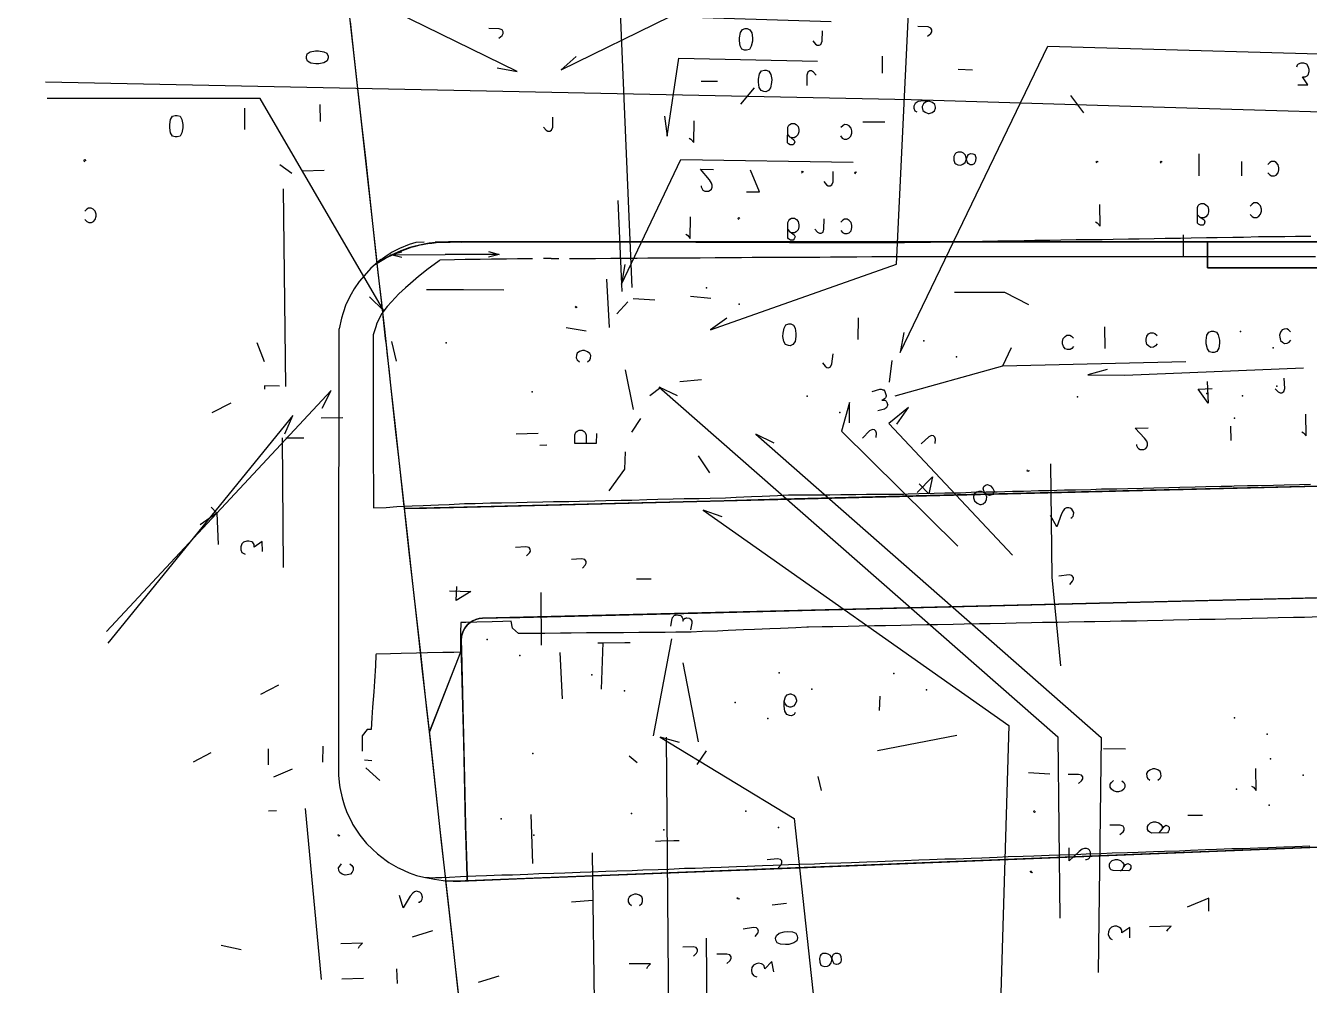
# Model space of a CAD drawing. Header units: metres. Extents: x 131 to 658, y 22 to 173.
# Drawn here: x 132.9 to 195.1, y 64.7 to 111.1 of the extents above; entities that cross this region are included whole.
import ezdxf

# ---------------------------------------------------------------- set-up
doc = ezdxf.new("R2010")
doc.units = ezdxf.units.M
for name, color, linetype in [('BOUNDARY', 7, 'Continuous'), ('CURB', 7, 'Continuous'), ('ELECTR_CABLE', 7, 'Continuous'), ('ELECTR_CABLE_COMM', 7, 'Continuous'), ('GAS', 7, 'Continuous'), ('GRASS', 7, 'Continuous'), ('OVERHEAD_POWER_LINE', 7, 'Continuous'), ('ROAD', 7, 'Continuous'), ('SEWER', 7, 'Continuous'), ('SIDEWALK_PATH', 7, 'Continuous'), ('TREE', 7, 'Continuous'), ('WATER_PIPELINE', 7, 'Continuous')]:
    doc.layers.add(name, color=color, linetype=linetype)

msp = doc.modelspace()

# ---------------------------------------------------------------- linework, layer by layer
at = {"layer": 'BOUNDARY'}
msp.add_lwpolyline([(154.178, 61.672), (153.812, 64.979), (153.624, 66.632), (153.257, 69.95), (153.069, 71.604), (152.703, 74.911), (152.525, 76.575), (152.148, 79.882), (151.97, 81.535), (151.604, 84.853), (151.415, 86.507), (151.049, 89.814), (150.86, 91.467), (150.494, 94.785), (150.317, 96.438), (149.939, 99.745), (149.762, 101.41), (149.396, 104.716), (149.207, 106.37), (148.841, 109.688), (148.652, 111.341)], dxfattribs=at)
at = {"layer": 'CURB'}
for points in [[(154.012, 100.655), (154.755, 100.666), (155.277, 100.666), (156.02, 100.666), (156.542, 100.677), (157.274, 100.677), (157.807, 100.677), (157.874, 100.677), (157.874, 100.677), (158.539, 100.677), (159.061, 100.677), (159.804, 100.677), (160.326, 100.677), (161.07, 100.666), (161.591, 100.666), (162.323, 100.666), (162.856, 100.666), (163.588, 100.666), (164.11, 100.666), (164.854, 100.666), (165.375, 100.655), (166.119, 100.655), (166.64, 100.655), (167.372, 100.655), (167.905, 100.655), (168.638, 100.655), (169.159, 100.655), (169.903, 100.644), (170.424, 100.644), (171.168, 100.644), (171.689, 100.644), (172.422, 100.644), (172.954, 100.644), (173.687, 100.633), (174.208, 100.633), (174.952, 100.633), (175.473, 100.633), (176.217, 100.655), (176.738, 100.655), (177.471, 100.666), (178.003, 100.677), (178.736, 100.688), (179.257, 100.699), (180.001, 100.711), (180.522, 100.722), (181.266, 100.733), (181.787, 100.744), (182.52, 100.755), (183.052, 100.766), (183.785, 100.777), (184.306, 100.777), (185.05, 100.788), (185.571, 100.799), (186.315, 100.81), (186.836, 100.821), (187.569, 100.833), (188.101, 100.844), (188.834, 100.855), (189.355, 100.866), (190.099, 100.877), (190.62, 100.888), (191.364, 100.899), (191.885, 100.899), (192.618, 100.921), (193.15, 100.921), (193.883, 100.932), (194.404, 100.944), (194.515, 100.944), (194.515, 100.944), (195.148, 100.944)], [(152.225, 100.655), (151.815, 100.644), (151.815, 100.644), (151.504, 100.544), (151.027, 100.344), (150.672, 100.167), (150.672, 100.167), (150.383, 99.978), (149.962, 99.667), (149.651, 99.401), (149.651, 99.401), (149.429, 99.157), (149.085, 98.757), (149.074, 98.746), (149.074, 98.746), (148.83, 98.391), (148.83, 98.391), (148.686, 98.136), (148.452, 97.67), (148.441, 97.637), (148.441, 97.637), (148.297, 97.237), (148.297, 97.237), (148.219, 96.971), (148.108, 96.46), (148.097, 96.449), (148.097, 96.449), (148.097, 95.728), (148.097, 95.195), (148.097, 94.463), (148.097, 93.942), (148.097, 93.198), (148.097, 92.676), (148.097, 91.933), (148.097, 91.411), (148.097, 90.668), (148.097, 90.146), (148.086, 89.414), (148.086, 88.881), (148.086, 88.149), (148.086, 87.627), (148.086, 86.884), (148.086, 86.362), (148.086, 85.619), (148.086, 85.097), (148.086, 84.354), (148.086, 83.832), (148.086, 83.1), (148.086, 82.567), (148.086, 81.835), (148.086, 81.302), (148.075, 80.57), (148.075, 80.048), (148.075, 79.305), (148.075, 78.783), (148.075, 78.04), (148.075, 77.518), (148.075, 76.786), (148.075, 76.253), (148.075, 75.521), (148.075, 74.988), (148.075, 74.833), (148.075, 74.833), (148.12, 74.367), (148.12, 74.367), (148.142, 74.256), (148.253, 73.745), (148.353, 73.412), (148.353, 73.412), (148.486, 73.046), (148.719, 72.58), (148.763, 72.48), (148.763, 72.48), (149.041, 72.048), (149.041, 72.048), (149.107, 71.948), (149.44, 71.548), (149.718, 71.26), (149.718, 71.26), (149.973, 71.038), (150.383, 70.716), (150.516, 70.616), (150.516, 70.616), (150.96, 70.361), (150.96, 70.361), (151.016, 70.339), (151.493, 70.117), (151.859, 69.995), (151.859, 69.995), (152.203, 69.906), (152.725, 69.884), (153.457, 69.917), (153.979, 69.939), (154.722, 69.973), (155.244, 69.984), (155.987, 70.017), (156.509, 70.028), (157.241, 70.061), (157.774, 70.083), (158.506, 70.106), (159.028, 70.128), (159.771, 70.15), (160.293, 70.172), (161.025, 70.194), (161.558, 70.217), (162.29, 70.239), (162.812, 70.261), (163.555, 70.283), (164.077, 70.305), (164.82, 70.339), (165.342, 70.35), (166.074, 70.383), (166.607, 70.394), (167.339, 70.427), (167.861, 70.45), (168.604, 70.472), (169.126, 70.494), (169.869, 70.516), (170.391, 70.538), (171.123, 70.561), (171.645, 70.583), (172.388, 70.605), (172.91, 70.627), (173.653, 70.649), (174.175, 70.672), (174.907, 70.694), (175.44, 70.716), (176.172, 70.749), (176.694, 70.76), (177.437, 70.794), (177.959, 70.805), (178.702, 70.838), (179.224, 70.849), (179.956, 70.882), (180.489, 70.905), (181.221, 70.927), (181.743, 70.949), (182.486, 70.971), (183.008, 70.993), (183.751, 71.016), (184.273, 71.038), (185.005, 71.06), (185.527, 71.082), (186.27, 71.104), (186.792, 71.127), (187.535, 71.149), (188.057, 71.171), (188.789, 71.193), (189.322, 71.215), (190.054, 71.249), (190.576, 71.26), (191.319, 71.293), (191.841, 71.304), (192.584, 71.337), (193.106, 71.348), (193.838, 71.382), (194.371, 71.393), (195.103, 71.426)], [(153.124, 100.655), (152.758, 100.655)], [(153.124, 100.655), (153.49, 100.655)], [(157.474, 99.845), (156.742, 99.845), (156.209, 99.834), (155.477, 99.834), (154.944, 99.823), (154.212, 99.823), (153.69, 99.801), (152.991, 99.778), (152.991, 99.778), (152.958, 99.756), (152.536, 99.446), (152.425, 99.357), (152.425, 99.357), (151.948, 98.991), (151.56, 98.647), (151.327, 98.447), (151.327, 98.447), (151.005, 98.147), (150.639, 97.77), (150.439, 97.537), (150.439, 97.537), (150.184, 97.193), (149.939, 96.738), (149.884, 96.56), (149.884, 96.56), (149.751, 96.161), (149.751, 96.161), (149.751, 96.028), (149.751, 95.506), (149.751, 94.763), (149.751, 94.241), (149.751, 93.498), (149.751, 92.976), (149.762, 92.233), (149.762, 91.711), (149.762, 90.968), (149.762, 90.446), (149.762, 89.703), (149.773, 89.181), (149.773, 88.449), (149.773, 87.916), (149.773, 87.794), (149.773, 87.794), (150.383, 87.816), (150.905, 87.849), (151.648, 87.883), (152.17, 87.905), (152.913, 87.938), (153.435, 87.96), (154.178, 87.994), (154.7, 88.005), (155.432, 88.027), (155.965, 88.038), (156.697, 88.049), (157.219, 88.06), (157.962, 88.082), (158.484, 88.094), (159.227, 88.105), (159.749, 88.116), (160.492, 88.138), (161.014, 88.149), (161.758, 88.16), (162.279, 88.171), (163.011, 88.193), (163.544, 88.204), (164.276, 88.227), (164.809, 88.238), (165.542, 88.249), (166.063, 88.26), (166.807, 88.282), (167.328, 88.304), (168.072, 88.338), (168.593, 88.36), (169.337, 88.393), (169.858, 88.415), (170.591, 88.415), (171.123, 88.426), (171.856, 88.426), (172.388, 88.438), (173.121, 88.438), (173.642, 88.449), (174.386, 88.46), (174.907, 88.46), (175.429, 88.46), (175.429, 88.46), (175.651, 88.471), (176.172, 88.482), (176.916, 88.504), (177.437, 88.515), (178.181, 88.526), (178.702, 88.548), (179.435, 88.56), (179.967, 88.571), (180.7, 88.593), (181.232, 88.604), (181.965, 88.626), (182.486, 88.637), (183.23, 88.659), (183.751, 88.671), (184.495, 88.682), (185.016, 88.704), (185.76, 88.715), (186.281, 88.726), (187.025, 88.748), (187.546, 88.759), (188.279, 88.782), (188.811, 88.793), (189.544, 88.815), (190.065, 88.826), (190.809, 88.837), (191.33, 88.848), (191.43, 88.859), (191.43, 88.859), (192.074, 88.87), (192.595, 88.881), (193.339, 88.892), (193.86, 88.904), (194.604, 88.926), (195.125, 88.937)], [(158.373, 99.856), (157.996, 99.856)], [(158.373, 99.856), (158.739, 99.856)], [(159.261, 99.867), (160.004, 99.867), (160.526, 99.867), (161.269, 99.878), (161.791, 99.878), (162.534, 99.878), (163.056, 99.889), (163.788, 99.889), (164.321, 99.889), (165.053, 99.9), (165.586, 99.9), (166.318, 99.912), (166.84, 99.912), (167.583, 99.912), (168.105, 99.923), (168.848, 99.923), (169.37, 99.923), (170.113, 99.934), (170.635, 99.934), (171.378, 99.934), (171.9, 99.945), (172.632, 99.945), (173.165, 99.945), (173.897, 99.956), (174.419, 99.956), (174.641, 99.956), (174.641, 99.956), (175.162, 99.956), (175.684, 99.956), (176.427, 99.956), (176.949, 99.956), (177.692, 99.956), (178.214, 99.956), (178.957, 99.967), (179.479, 99.967), (180.223, 99.967), (180.744, 99.967), (181.476, 99.967), (182.009, 99.967), (182.741, 99.967), (183.263, 99.967), (184.007, 99.967), (184.528, 99.967), (185.272, 99.967), (185.793, 99.967), (186.537, 99.967), (187.058, 99.967), (187.802, 99.967), (188.323, 99.967), (189.056, 99.967), (189.588, 99.967), (190.321, 99.967), (190.853, 99.967), (191.586, 99.967), (192.107, 99.967), (192.851, 99.967), (193.372, 99.967), (194.116, 99.967), (194.637, 99.967), (195.381, 99.967)], [(195.58, 82.512), (194.837, 82.49), (194.315, 82.479), (193.572, 82.467), (193.05, 82.456), (192.307, 82.434), (191.774, 82.423), (191.031, 82.401), (190.509, 82.39), (190.454, 82.39), (190.454, 82.39), (189.766, 82.379), (189.244, 82.368), (188.501, 82.356), (187.979, 82.345), (187.236, 82.323), (186.703, 82.312), (185.96, 82.301), (185.438, 82.29), (184.695, 82.279), (184.173, 82.268), (183.429, 82.257), (182.897, 82.246), (182.153, 82.234), (181.632, 82.223), (180.888, 82.201), (180.367, 82.19), (179.623, 82.179), (179.102, 82.168), (178.358, 82.157), (177.826, 82.146), (177.082, 82.135), (176.561, 82.123), (175.817, 82.112), (175.296, 82.101), (174.552, 82.079), (174.031, 82.079), (173.287, 82.057), (172.754, 82.046), (172.011, 82.035), (171.489, 82.024), (170.824, 82.012), (170.824, 82.012), (170.746, 82.012), (170.224, 81.99), (169.481, 81.957), (168.959, 81.935), (168.216, 81.902), (167.683, 81.879), (166.94, 81.846), (166.418, 81.824), (165.675, 81.802), (165.153, 81.779), (165.098, 81.768), (165.098, 81.768), (164.41, 81.768), (163.888, 81.757), (163.145, 81.757), (162.612, 81.757), (161.868, 81.746), (161.347, 81.746), (160.603, 81.735), (160.082, 81.735), (159.338, 81.724), (158.817, 81.724), (158.062, 81.713), (157.541, 81.713), (156.797, 81.702), (156.498, 81.968), (156.442, 82.301), (156.442, 82.301), (156.032, 82.29), (155.51, 82.268), (154.767, 82.257), (154.245, 82.234), (154.001, 82.234), (154.001, 82.234), (153.99, 81.735), (153.99, 81.214), (153.99, 80.803), (153.99, 80.803), (153.657, 80.792), (153.135, 80.781), (152.392, 80.77), (151.859, 80.759), (151.116, 80.736), (150.594, 80.725), (149.895, 80.714), (149.895, 80.714), (149.884, 80.67), (149.862, 80.148), (149.817, 79.405), (149.784, 78.883), (149.729, 78.14), (149.695, 77.618), (149.662, 77.063), (149.662, 77.063), (149.473, 77.052), (149.229, 76.753), (149.218, 76.009)], [(149.329, 75.587), (149.695, 75.554)]]:
    msp.add_lwpolyline(points, dxfattribs=at)
at = {"layer": 'ELECTR_CABLE'}
for points in [[(162.301, 98.458), (161.092, 127.054)], [(155.765, 109.1), (156.731, 108.922), (139.697, 117.256), (132.935, 116.978)], [(159.583, 109.643), (158.85, 109), (158.85, 109), (164.132, 111.585), (164.132, 111.585), (171.922, 111.341)], [(166.884, 96.982), (166.085, 96.416), (166.085, 96.416), (175.096, 99.59), (175.096, 99.59), (175.673, 111.763)], [(155.843, 110.531), (155.998, 110.664), (155.998, 110.664), (156.054, 110.753), (156.054, 110.753), (156.054, 110.842), (156.054, 110.842), (156.009, 110.942), (156.009, 110.942), (155.854, 110.986), (155.854, 110.986), (155.355, 110.997)], [(167.739, 109.954), (167.606, 109.999), (167.606, 109.999), (167.528, 110.154), (167.528, 110.154), (167.483, 110.409), (167.483, 110.409), (167.495, 110.553), (167.495, 110.553), (167.539, 110.809), (167.539, 110.809), (167.639, 110.953), (167.639, 110.953), (167.772, 110.997), (167.772, 110.997), (167.861, 110.997), (167.861, 110.997), (167.994, 110.942), (167.994, 110.942), (168.083, 110.786), (168.083, 110.786), (168.116, 110.542), (168.116, 110.542), (168.116, 110.387), (168.116, 110.387), (168.06, 110.143), (168.06, 110.143), (167.972, 109.987), (167.972, 109.987), (167.827, 109.943), (167.827, 109.943), (167.739, 109.954)], [(171.034, 110.398), (171.168, 110.243), (171.168, 110.243), (171.256, 110.187), (171.256, 110.187), (171.345, 110.187), (171.345, 110.187), (171.434, 110.232), (171.434, 110.232), (171.489, 110.387), (171.489, 110.387), (171.5, 110.886)], [(176.594, 110.631), (176.749, 110.753), (176.749, 110.753), (176.805, 110.842), (176.805, 110.842), (176.805, 110.931), (176.805, 110.931), (176.76, 111.019), (176.76, 111.019), (176.616, 111.075), (176.616, 111.075), (176.117, 111.097)], [(175.44, 96.283), (175.273, 95.317), (175.273, 95.317), (182.42, 110.143), (182.42, 110.143), (199.542, 109.655)], [(178.769, 108.989), (178.07, 109.022)], [(194.515, 108.279), (195.003, 108.267), (195.003, 108.267), (194.748, 108.667), (194.748, 108.667), (194.881, 108.667), (194.881, 108.667), (194.97, 108.711), (194.97, 108.711), (195.015, 108.756), (195.015, 108.756), (195.07, 108.911), (195.07, 108.911), (195.07, 109.011), (195.07, 109.011), (195.026, 109.155), (195.026, 109.155), (194.948, 109.266), (194.948, 109.266), (194.815, 109.322), (194.815, 109.322), (194.671, 109.322), (194.671, 109.322), (194.537, 109.277), (194.537, 109.277), (194.493, 109.222), (194.493, 109.222), (194.449, 109.122)], [(149.573, 98.003), (150.272, 97.326), (144.291, 107.613), (133.98, 107.606)], [(143.548, 106.104), (143.548, 107.147)], [(176.649, 107.48), (176.494, 107.435), (176.494, 107.435), (176.394, 107.357), (176.394, 107.357), (176.328, 107.224), (176.328, 107.224), (176.328, 107.18), (176.328, 107.18), (176.372, 107.036), (176.372, 107.036), (176.472, 106.947), (176.472, 106.947), (176.616, 106.891), (176.616, 106.891), (176.672, 106.891), (176.672, 106.891), (176.816, 106.925), (176.816, 106.925), (176.927, 107.013), (176.927, 107.013), (176.982, 107.147), (176.982, 107.147), (176.982, 107.191), (176.982, 107.191), (176.938, 107.324), (176.938, 107.324), (176.838, 107.424), (176.838, 107.424), (176.649, 107.48), (176.649, 107.48), (176.394, 107.491), (176.394, 107.491), (176.139, 107.457), (176.139, 107.457), (175.995, 107.369), (175.995, 107.369), (175.928, 107.235), (175.928, 107.235), (175.928, 107.147), (175.928, 107.147), (175.972, 107.013), (175.972, 107.013), (176.072, 106.958)], [(140.174, 105.748), (140.041, 105.793), (140.041, 105.793), (139.952, 105.948), (139.952, 105.948), (139.908, 106.192), (139.908, 106.192), (139.908, 106.348), (139.908, 106.348), (139.952, 106.592), (139.952, 106.592), (140.041, 106.747), (140.041, 106.747), (140.174, 106.792), (140.174, 106.792), (140.263, 106.792), (140.263, 106.792), (140.407, 106.747), (140.407, 106.747), (140.496, 106.592), (140.496, 106.592), (140.54, 106.348), (140.54, 106.348), (140.54, 106.192), (140.54, 106.192), (140.496, 105.948), (140.496, 105.948), (140.407, 105.793), (140.407, 105.793), (140.274, 105.748), (140.274, 105.748), (140.174, 105.748)], [(157.996, 106.226), (158.129, 106.07), (158.129, 106.07), (158.218, 106.026), (158.218, 106.026), (158.306, 106.026), (158.306, 106.026), (158.395, 106.07), (158.395, 106.07), (158.451, 106.215), (158.451, 106.215), (158.451, 106.714)], [(165.053, 105.682), (165.142, 105.637), (165.142, 105.637), (165.275, 105.482), (165.275, 105.482), (165.297, 106.525)], [(169.825, 105.859), (169.903, 105.76), (169.903, 105.76), (169.991, 105.715), (169.991, 105.715), (170.124, 105.604), (170.124, 105.604), (170.169, 105.504), (170.169, 105.504), (170.124, 105.404), (170.124, 105.404), (170.08, 105.36), (170.08, 105.36), (169.947, 105.36), (169.947, 105.36), (169.858, 105.416), (169.858, 105.416), (169.814, 105.46), (169.814, 105.46), (169.825, 106.215), (169.825, 106.215), (169.88, 106.314), (169.88, 106.314), (169.925, 106.359), (169.925, 106.359), (170.014, 106.403), (170.014, 106.403), (170.147, 106.403), (170.147, 106.403), (170.235, 106.348), (170.235, 106.348), (170.324, 106.248), (170.324, 106.248), (170.369, 106.104), (170.369, 106.104), (170.358, 106.004), (170.358, 106.004), (170.313, 105.848), (170.313, 105.848), (170.224, 105.748), (170.224, 105.748), (170.136, 105.704), (170.136, 105.704), (169.991, 105.715)], [(172.377, 105.804), (172.466, 105.693), (172.466, 105.693), (172.555, 105.649), (172.555, 105.649), (172.688, 105.637), (172.688, 105.637), (172.777, 105.693), (172.777, 105.693), (172.876, 105.782), (172.876, 105.782), (172.921, 105.937), (172.921, 105.937), (172.921, 106.037), (172.921, 106.037), (172.888, 106.181), (172.888, 106.181), (172.799, 106.292), (172.799, 106.292), (172.71, 106.337), (172.71, 106.337), (172.577, 106.348), (172.577, 106.348), (172.488, 106.292), (172.488, 106.292), (172.388, 106.203)], [(178.913, 104.572), (178.858, 104.439), (178.858, 104.439), (178.758, 104.406), (178.758, 104.406), (178.658, 104.406), (178.658, 104.406), (178.558, 104.461), (178.558, 104.461), (178.514, 104.55), (178.514, 104.55), (178.469, 104.728), (178.469, 104.728), (178.425, 104.872), (178.425, 104.872), (178.336, 104.961), (178.336, 104.961), (178.236, 105.016), (178.236, 105.016), (178.081, 105.016), (178.081, 105.016), (177.981, 104.983), (177.981, 104.983), (177.925, 104.938), (177.925, 104.938), (177.87, 104.805), (177.87, 104.805), (177.87, 104.628), (177.87, 104.628), (177.914, 104.483), (177.914, 104.483), (177.959, 104.439), (177.959, 104.439), (178.059, 104.395), (178.059, 104.395), (178.203, 104.384), (178.203, 104.384), (178.303, 104.428), (178.303, 104.428), (178.414, 104.506), (178.414, 104.506), (178.469, 104.639), (178.469, 104.639), (178.525, 104.816), (178.525, 104.816), (178.58, 104.905), (178.58, 104.905), (178.68, 104.95), (178.68, 104.95), (178.78, 104.938), (178.78, 104.938), (178.88, 104.894), (178.88, 104.894), (178.924, 104.75), (178.924, 104.75), (178.913, 104.572)], [(135.802, 104.55), (135.758, 104.594), (135.758, 104.594), (135.802, 104.65), (135.802, 104.65), (135.847, 104.594)], [(189.655, 101.976), (189.755, 101.876), (189.755, 101.876), (189.843, 101.831), (189.843, 101.831), (189.977, 101.731), (189.977, 101.731), (190.021, 101.632), (190.021, 101.632), (189.977, 101.532), (189.977, 101.532), (189.932, 101.476), (189.932, 101.476), (189.799, 101.476), (189.799, 101.476), (189.71, 101.532), (189.71, 101.532), (189.666, 101.576), (189.666, 101.576), (189.655, 102.331), (189.655, 102.331), (189.699, 102.431), (189.699, 102.431), (189.744, 102.475), (189.744, 102.475), (189.832, 102.53), (189.832, 102.53), (189.965, 102.53), (189.965, 102.53), (190.054, 102.475), (190.054, 102.475), (190.154, 102.386), (190.154, 102.386), (190.199, 102.231), (190.199, 102.231), (190.199, 102.131), (190.199, 102.131), (190.154, 101.987), (190.154, 101.987), (190.065, 101.876), (190.065, 101.876), (189.977, 101.831), (189.977, 101.831), (189.843, 101.831)], [(192.218, 101.998), (192.307, 101.898), (192.307, 101.898), (192.396, 101.853), (192.396, 101.853), (192.54, 101.853), (192.54, 101.853), (192.629, 101.909), (192.629, 101.909), (192.717, 102.009), (192.717, 102.009), (192.762, 102.153), (192.762, 102.153), (192.762, 102.253), (192.762, 102.253), (192.706, 102.408), (192.706, 102.408), (192.618, 102.508), (192.618, 102.508), (192.529, 102.553), (192.529, 102.553), (192.396, 102.553), (192.396, 102.553), (192.307, 102.497), (192.307, 102.497), (192.218, 102.397)], [(135.802, 101.754), (135.902, 101.654), (135.902, 101.654), (135.991, 101.609), (135.991, 101.609), (136.124, 101.609), (136.124, 101.609), (136.213, 101.654), (136.213, 101.654), (136.302, 101.754), (136.302, 101.754), (136.346, 101.909), (136.346, 101.909), (136.346, 102.009), (136.346, 102.009), (136.302, 102.153), (136.302, 102.153), (136.202, 102.253), (136.202, 102.253), (136.113, 102.308), (136.113, 102.308), (135.98, 102.308), (135.98, 102.308), (135.891, 102.253), (135.891, 102.253), (135.802, 102.153)], [(184.717, 101.632), (184.805, 101.587), (184.805, 101.587), (184.95, 101.432), (184.95, 101.432), (184.939, 102.486)], [(188.978, 99.967), (188.989, 101.01)], [(161.203, 96.516), (161.07, 98.857)], [(156.076, 98.336), (154.134, 98.347), (154.134, 98.347), (152.336, 98.347)], [(181.499, 97.615), (180.333, 98.214), (180.333, 98.214), (177.903, 98.225)], [(162.346, 97.925), (162.612, 97.914), (162.612, 97.914), (163.134, 97.881), (163.134, 97.881), (163.389, 97.87)], [(159.627, 97.515), (159.583, 97.47), (159.583, 97.47), (159.527, 97.515), (159.527, 97.515), (159.583, 97.559)], [(173.232, 95.939), (173.254, 96.993)], [(159.094, 96.516), (160.06, 96.361)], [(169.858, 95.65), (169.725, 95.695), (169.725, 95.695), (169.636, 95.85), (169.636, 95.85), (169.592, 96.094), (169.592, 96.094), (169.603, 96.25), (169.603, 96.25), (169.647, 96.494), (169.647, 96.494), (169.736, 96.649), (169.736, 96.649), (169.88, 96.694), (169.88, 96.694), (169.969, 96.694), (169.969, 96.694), (170.102, 96.638), (170.102, 96.638), (170.191, 96.494), (170.191, 96.494), (170.224, 96.239), (170.224, 96.239), (170.224, 96.094), (170.224, 96.094), (170.18, 95.839), (170.18, 95.839), (170.08, 95.695), (170.08, 95.695), (169.947, 95.639), (169.947, 95.639), (169.858, 95.65)], [(144.491, 94.863), (144.147, 95.784)], [(150.883, 94.885), (150.661, 95.839)], [(160.137, 94.863), (160.237, 94.951), (160.237, 94.951), (160.282, 95.04), (160.282, 95.04), (160.293, 95.173), (160.293, 95.173), (160.237, 95.262), (160.237, 95.262), (160.137, 95.351), (160.137, 95.351), (159.993, 95.406), (159.993, 95.406), (159.893, 95.406), (159.893, 95.406), (159.738, 95.362), (159.738, 95.362), (159.638, 95.273), (159.638, 95.273), (159.594, 95.184), (159.594, 95.184), (159.583, 95.051), (159.583, 95.051), (159.638, 94.962), (159.638, 94.962), (159.738, 94.863)], [(171.512, 94.818), (171.634, 94.652), (171.634, 94.652), (171.711, 94.585), (171.711, 94.585), (171.8, 94.574), (171.8, 94.574), (171.9, 94.618), (171.9, 94.618), (171.955, 94.763), (171.955, 94.763), (172.022, 95.251)], [(174.752, 93.875), (174.874, 94.918)], [(185.294, 94.485), (184.351, 94.23), (184.351, 94.23), (186.148, 94.219), (186.148, 94.219), (194.793, 94.574)], [(190.132, 93.908), (190.176, 92.865), (190.176, 92.865), (189.699, 93.542), (189.699, 93.542), (190.376, 93.575)], [(193.428, 93.553), (193.572, 93.409), (193.572, 93.409), (193.661, 93.353), (193.661, 93.353), (193.749, 93.364), (193.749, 93.364), (193.838, 93.42), (193.838, 93.42), (193.883, 93.564), (193.883, 93.564), (193.86, 94.064)], [(163.688, 93.62), (163.145, 93.22)], [(164.487, 93.22), (163.6, 93.642), (163.6, 93.642), (182.908, 76.708), (182.908, 76.708), (182.997, 67.92)], [(142.871, 92.865), (141.939, 92.388)], [(172.81, 91.9), (172.821, 92.887), (172.821, 92.887), (172.422, 91.5), (172.422, 91.5), (178.059, 85.93)], [(175.107, 91.844), (175.673, 92.643), (175.673, 92.643), (174.719, 91.878), (174.719, 91.878), (180.711, 85.497)], [(194.704, 91.467), (194.793, 91.423), (194.793, 91.423), (194.926, 91.278), (194.926, 91.278), (194.904, 92.321)], [(157.74, 91.389), (156.686, 91.356)], [(160.57, 91.389), (160.559, 90.901), (160.559, 90.901), (159.516, 90.912), (159.516, 90.912), (159.516, 91.323), (159.516, 91.323), (159.571, 91.456), (159.571, 91.456), (159.627, 91.5), (159.627, 91.5), (159.727, 91.545), (159.727, 91.545), (159.871, 91.545), (159.871, 91.545), (159.971, 91.489), (159.971, 91.489), (160.026, 91.445), (160.026, 91.445), (160.071, 91.312), (160.071, 91.312), (160.06, 90.912)], [(174.108, 91.201), (174.119, 91.4), (174.119, 91.4), (174.086, 91.5), (174.086, 91.5), (174.031, 91.567), (174.031, 91.567), (173.931, 91.589), (173.931, 91.589), (173.786, 91.522), (173.786, 91.522), (173.442, 91.167)], [(186.703, 90.857), (186.703, 90.812), (186.703, 90.812), (186.759, 90.712), (186.759, 90.712), (186.803, 90.668), (186.803, 90.668), (186.892, 90.612), (186.892, 90.612), (187.069, 90.624), (187.069, 90.624), (187.158, 90.668), (187.158, 90.668), (187.202, 90.723), (187.202, 90.723), (187.247, 90.823), (187.247, 90.823), (187.247, 90.923), (187.247, 90.923), (187.202, 91.023), (187.202, 91.023), (187.103, 91.167), (187.103, 91.167), (186.648, 91.656), (186.648, 91.656), (187.28, 91.667)], [(191.286, 91.045), (191.275, 91.744)], [(176.96, 90.912), (176.971, 91.112), (176.971, 91.112), (176.949, 91.212), (176.949, 91.212), (176.882, 91.278), (176.882, 91.278), (176.783, 91.3), (176.783, 91.3), (176.649, 91.234), (176.649, 91.234), (176.283, 90.89)], [(161.957, 90.501), (161.924, 89.658), (161.924, 89.658), (161.169, 88.615)], [(181.499, 89.614), (181.476, 89.558), (181.476, 89.558), (181.41, 89.569), (181.41, 89.569), (181.432, 89.636)], [(183.052, 80.148), (182.619, 84.432), (182.619, 84.432), (182.564, 89.924)], [(176.095, 88.537), (176.827, 89.292), (176.827, 89.292), (176.66, 88.471), (176.66, 88.471), (176.183, 88.948)], [(179.756, 88.726), (179.812, 88.593), (179.812, 88.593), (179.768, 88.493), (179.768, 88.493), (179.701, 88.426), (179.701, 88.426), (179.59, 88.393), (179.59, 88.393), (179.49, 88.426), (179.49, 88.426), (179.335, 88.515), (179.335, 88.515), (179.213, 88.582), (179.213, 88.582), (179.068, 88.582), (179.068, 88.582), (178.969, 88.548), (178.969, 88.548), (178.858, 88.449), (178.858, 88.449), (178.813, 88.338), (178.813, 88.338), (178.813, 88.271), (178.813, 88.271), (178.869, 88.138), (178.869, 88.138), (178.991, 88.016), (178.991, 88.016), (179.124, 87.949), (179.124, 87.949), (179.191, 87.949), (179.191, 87.949), (179.29, 87.983), (179.29, 87.983), (179.401, 88.082), (179.401, 88.082), (179.446, 88.193), (179.446, 88.193), (179.457, 88.327), (179.457, 88.327), (179.401, 88.46), (179.401, 88.46), (179.313, 88.615), (179.313, 88.615), (179.29, 88.715), (179.29, 88.715), (179.324, 88.826), (179.324, 88.826), (179.401, 88.892), (179.401, 88.892), (179.501, 88.926), (179.501, 88.926), (179.634, 88.859), (179.634, 88.859), (179.756, 88.726)], [(141.916, 87.827), (142.183, 87.539), (142.183, 87.539), (142.261, 86.018)], [(183.529, 87.295), (183.574, 87.317), (183.574, 87.317), (183.64, 87.394), (183.64, 87.394), (183.663, 87.461), (183.663, 87.461), (183.674, 87.561), (183.674, 87.561), (183.585, 87.727), (183.585, 87.727), (183.496, 87.783), (183.496, 87.783), (183.429, 87.794), (183.429, 87.794), (183.319, 87.794), (183.319, 87.794), (183.23, 87.738), (183.23, 87.738), (183.163, 87.65), (183.163, 87.65), (183.074, 87.505), (183.074, 87.505), (182.852, 86.873), (182.852, 86.873), (182.553, 87.428)], [(142.183, 87.539), (141.384, 86.962)], [(144.402, 85.674), (144.38, 86.163), (144.38, 86.163), (143.992, 85.885), (143.992, 85.885), (143.992, 86.018), (143.992, 86.018), (143.936, 86.107), (143.936, 86.107), (143.881, 86.152), (143.881, 86.152), (143.736, 86.185), (143.736, 86.185), (143.636, 86.185), (143.636, 86.185), (143.481, 86.129), (143.481, 86.129), (143.392, 86.041), (143.392, 86.041), (143.348, 85.907), (143.348, 85.907), (143.348, 85.763), (143.348, 85.763), (143.403, 85.63), (143.403, 85.63), (143.459, 85.597), (143.459, 85.597), (143.559, 85.552)], [(157.186, 85.464), (157.33, 85.608), (157.33, 85.608), (157.374, 85.697), (157.374, 85.697), (157.363, 85.785), (157.363, 85.785), (157.308, 85.874), (157.308, 85.874), (157.152, 85.907), (157.152, 85.907), (156.653, 85.874)], [(159.882, 84.875), (160.026, 85.02), (160.026, 85.02), (160.06, 85.108), (160.06, 85.108), (160.06, 85.197), (160.06, 85.197), (160.004, 85.286), (160.004, 85.286), (159.849, 85.319), (159.849, 85.319), (159.35, 85.286)], [(183.485, 84.088), (183.618, 84.243), (183.618, 84.243), (183.663, 84.332), (183.663, 84.332), (183.651, 84.42), (183.651, 84.42), (183.585, 84.509), (183.585, 84.509), (183.441, 84.543), (183.441, 84.543), (182.941, 84.487)], [(153.446, 83.777), (154.489, 83.744), (154.489, 83.744), (153.779, 83.311), (153.779, 83.311), (153.801, 83.988)], [(163.211, 84.332), (162.512, 84.332)], [(157.907, 81.136), (157.885, 83.688)], [(158.928, 78.55), (158.806, 80.792)], [(160.626, 81.258), (160.892, 81.258), (160.892, 81.258), (161.935, 81.269), (161.935, 81.269), (162.201, 81.269)], [(160.803, 79.005), (160.892, 81.28)], [(170.18, 77.884), (170.136, 77.785), (170.136, 77.785), (170.002, 77.729), (170.002, 77.729), (169.914, 77.74), (169.914, 77.74), (169.78, 77.785), (169.78, 77.785), (169.692, 77.94), (169.692, 77.94), (169.647, 78.195), (169.647, 78.195), (169.658, 78.439), (169.658, 78.439), (169.714, 78.639), (169.714, 78.639), (169.803, 78.739), (169.803, 78.739), (169.936, 78.783), (169.936, 78.783), (169.98, 78.783), (169.98, 78.783), (170.113, 78.728), (170.113, 78.728), (170.202, 78.628), (170.202, 78.628), (170.247, 78.473), (170.247, 78.473), (170.247, 78.428), (170.247, 78.428), (170.191, 78.284), (170.191, 78.284), (170.102, 78.184), (170.102, 78.184), (169.969, 78.14), (169.969, 78.14), (169.925, 78.14), (169.925, 78.14), (169.792, 78.184), (169.792, 78.184), (169.703, 78.295), (169.703, 78.295), (169.658, 78.439)], [(174.275, 77.973), (174.297, 78.672)], [(178.003, 76.764), (174.175, 76.02)], [(141.905, 75.931), (141.04, 75.476)], [(162.534, 75.443), (162.146, 75.765)], [(171.467, 74.1), (171.301, 74.777)], [(183.907, 74.444), (184.051, 74.578), (184.051, 74.578), (184.106, 74.666), (184.106, 74.666), (184.106, 74.766), (184.106, 74.766), (184.051, 74.855), (184.051, 74.855), (183.896, 74.888), (183.896, 74.888), (183.396, 74.888)], [(187.746, 74.611), (187.846, 74.711), (187.846, 74.711), (187.901, 74.8), (187.901, 74.8), (187.89, 74.933), (187.89, 74.933), (187.846, 75.022), (187.846, 75.022), (187.746, 75.11), (187.746, 75.11), (187.591, 75.155), (187.591, 75.155), (187.491, 75.155), (187.491, 75.155), (187.347, 75.099), (187.347, 75.099), (187.247, 75.01), (187.247, 75.01), (187.191, 74.922), (187.191, 74.922), (187.202, 74.788), (187.202, 74.788), (187.247, 74.7), (187.247, 74.7), (187.347, 74.611)], [(192.274, 74.311), (192.373, 74.267), (192.373, 74.267), (192.507, 74.112), (192.507, 74.112), (192.484, 75.166)], [(157.385, 72.946), (157.463, 70.572)], [(189.899, 72.902), (189.2, 72.902)], [(187.802, 72.059), (187.89, 72.147), (187.89, 72.147), (187.946, 72.236), (187.946, 72.236), (188.046, 72.369), (188.046, 72.369), (188.135, 72.425), (188.135, 72.425), (188.245, 72.38), (188.245, 72.38), (188.29, 72.336), (188.29, 72.336), (188.29, 72.203), (188.29, 72.203), (188.245, 72.103), (188.245, 72.103), (188.201, 72.059), (188.201, 72.059), (187.447, 72.048), (187.447, 72.048), (187.347, 72.092), (187.347, 72.092), (187.291, 72.136), (187.291, 72.136), (187.247, 72.225), (187.247, 72.225), (187.247, 72.358), (187.247, 72.358), (187.291, 72.447), (187.291, 72.447), (187.391, 72.547), (187.391, 72.547), (187.535, 72.591), (187.535, 72.591), (187.635, 72.591), (187.635, 72.591), (187.791, 72.547), (187.791, 72.547), (187.89, 72.458), (187.89, 72.458), (187.946, 72.369), (187.946, 72.369), (187.946, 72.236)], [(163.422, 71.659), (163.688, 71.67), (163.688, 71.67), (164.31, 71.692), (164.31, 71.692), (164.576, 71.692)], [(160.481, 62.671), (160.37, 71.093)], [(184.24, 70.76), (184.284, 70.76), (184.284, 70.76), (184.384, 70.805), (184.384, 70.805), (184.439, 70.849), (184.439, 70.849), (184.484, 70.949), (184.484, 70.949), (184.484, 71.127), (184.484, 71.127), (184.439, 71.215), (184.439, 71.215), (184.384, 71.26), (184.384, 71.26), (184.284, 71.304), (184.284, 71.304), (184.184, 71.304), (184.184, 71.304), (184.084, 71.26), (184.084, 71.26), (183.94, 71.16), (183.94, 71.16), (183.441, 70.705), (183.441, 70.705), (183.441, 71.337)], [(162.656, 68.541), (162.756, 68.641), (162.756, 68.641), (162.801, 68.73), (162.801, 68.73), (162.801, 68.863), (162.801, 68.863), (162.756, 68.952), (162.756, 68.952), (162.645, 69.04), (162.645, 69.04), (162.501, 69.085), (162.501, 69.085), (162.401, 69.085), (162.401, 69.085), (162.246, 69.029), (162.246, 69.029), (162.157, 68.94), (162.157, 68.94), (162.102, 68.852), (162.102, 68.852), (162.102, 68.719), (162.102, 68.719), (162.157, 68.63), (162.157, 68.63), (162.257, 68.541)], [(160.393, 68.785), (159.35, 68.707)], [(190.21, 68.264), (190.21, 68.896), (190.21, 68.896), (189.167, 68.452)], [(188.179, 67.298), (188.234, 67.387), (188.234, 67.387), (188.379, 67.531), (188.379, 67.531), (187.336, 67.509)], [(143.37, 66.388), (142.405, 66.599)], [(162.645, 55.758), (162.545, 54.781), (162.545, 54.781), (165.93, 63.248), (165.93, 63.248), (165.897, 66.954)], [(165.264, 66.089), (165.408, 66.233), (165.408, 66.233), (165.453, 66.322), (165.453, 66.322), (165.453, 66.41), (165.453, 66.41), (165.397, 66.499), (165.397, 66.499), (165.242, 66.544), (165.242, 66.544), (164.743, 66.521)], [(166.884, 65.734), (167.028, 65.867), (167.028, 65.867), (167.084, 65.967), (167.084, 65.967), (167.084, 66.055), (167.084, 66.055), (167.028, 66.144), (167.028, 66.144), (166.884, 66.188), (166.884, 66.188), (166.385, 66.177)], [(150.927, 64.768), (150.905, 65.467)], [(163, 65.489), (163.045, 65.589), (163.045, 65.589), (163.189, 65.722), (163.189, 65.722), (162.146, 65.711)]]:
    msp.add_lwpolyline(points, dxfattribs=at)
at = {"layer": 'ELECTR_CABLE_COMM'}
for points in [[(161.946, 99.579), (161.78, 98.613), (161.78, 98.613), (164.654, 104.661), (164.654, 104.661), (172.999, 104.528)], [(165.63, 103.385), (165.63, 103.329), (165.63, 103.329), (165.675, 103.229), (165.675, 103.229), (165.719, 103.174), (165.719, 103.174), (165.808, 103.13), (165.808, 103.13), (165.985, 103.13), (165.985, 103.13), (166.074, 103.174), (166.074, 103.174), (166.13, 103.218), (166.13, 103.218), (166.174, 103.318), (166.174, 103.318), (166.174, 103.418), (166.174, 103.418), (166.13, 103.518), (166.13, 103.518), (166.041, 103.673), (166.041, 103.673), (165.597, 104.184), (165.597, 104.184), (166.23, 104.173)], [(167.827, 103.096), (168.46, 103.085), (168.46, 103.085), (168.027, 104.139)], [(170.546, 103.995), (170.502, 104.051), (170.502, 104.051), (170.546, 104.095), (170.546, 104.095), (170.591, 104.051)], [(171.567, 103.585), (171.7, 103.429), (171.7, 103.429), (171.789, 103.385), (171.789, 103.385), (171.878, 103.385), (171.878, 103.385), (171.967, 103.429), (171.967, 103.429), (172.022, 103.573), (172.022, 103.573), (172.022, 104.073)], [(173.098, 103.962), (173.054, 104.006), (173.054, 104.006), (173.098, 104.062), (173.098, 104.062), (173.143, 104.006)], [(161.602, 102.675), (161.78, 98.613), (161.78, 98.613), (161.791, 98.258)], [(164.887, 101.043), (164.976, 100.988), (164.976, 100.988), (165.109, 100.833), (165.109, 100.833), (165.12, 101.887)], [(167.45, 101.754), (167.417, 101.798), (167.417, 101.798), (167.461, 101.853), (167.461, 101.853), (167.506, 101.798)], [(169.825, 101.265), (169.914, 101.165), (169.914, 101.165), (170.002, 101.11), (170.002, 101.11), (170.136, 101.01), (170.136, 101.01), (170.18, 100.91), (170.18, 100.91), (170.136, 100.81), (170.136, 100.81), (170.091, 100.755), (170.091, 100.755), (169.958, 100.755), (169.958, 100.755), (169.869, 100.81), (169.869, 100.81), (169.825, 100.866), (169.825, 100.866), (169.836, 101.609), (169.836, 101.609), (169.88, 101.709), (169.88, 101.709), (169.925, 101.765), (169.925, 101.765), (170.014, 101.809), (170.014, 101.809), (170.158, 101.809), (170.158, 101.809), (170.247, 101.754), (170.247, 101.754), (170.335, 101.654), (170.335, 101.654), (170.369, 101.498), (170.369, 101.498), (170.369, 101.399), (170.369, 101.399), (170.324, 101.254), (170.324, 101.254), (170.235, 101.154), (170.235, 101.154), (170.147, 101.11), (170.147, 101.11), (170.002, 101.11)], [(171.134, 101.288), (171.267, 101.143), (171.267, 101.143), (171.356, 101.088), (171.356, 101.088), (171.445, 101.088), (171.445, 101.088), (171.534, 101.132), (171.534, 101.132), (171.578, 101.288), (171.578, 101.288), (171.589, 101.787)], [(172.388, 101.221), (172.477, 101.121), (172.477, 101.121), (172.566, 101.066), (172.566, 101.066), (172.699, 101.066), (172.699, 101.066), (172.799, 101.11), (172.799, 101.11), (172.888, 101.21), (172.888, 101.21), (172.932, 101.365), (172.932, 101.365), (172.932, 101.465), (172.932, 101.465), (172.888, 101.609), (172.888, 101.609), (172.799, 101.709), (172.799, 101.709), (172.71, 101.765), (172.71, 101.765), (172.577, 101.765), (172.577, 101.765), (172.488, 101.72), (172.488, 101.72), (172.399, 101.62)], [(162.09, 97.759), (161.558, 97.182)], [(161.957, 94.474), (162.335, 92.554)], [(162.701, 92.111), (162.268, 91.456)], [(164.754, 80.281), (165.497, 76.464)], [(165.874, 76.02), (165.431, 75.366)], [(167.472, 68.896), (167.439, 68.852), (167.439, 68.852), (167.372, 68.885), (167.372, 68.885), (167.417, 68.929)], [(168.249, 67.043), (168.371, 67.198), (168.371, 67.198), (168.404, 67.298), (168.404, 67.298), (168.382, 67.387), (168.382, 67.387), (168.316, 67.465), (168.316, 67.465), (168.16, 67.476), (168.16, 67.476), (167.672, 67.387)], [(169.148, 65.334), (169.048, 65.822), (169.048, 65.822), (168.715, 65.478), (168.715, 65.478), (168.682, 65.611), (168.682, 65.611), (168.615, 65.689), (168.615, 65.689), (168.56, 65.722), (168.56, 65.722), (168.404, 65.745), (168.404, 65.745), (168.305, 65.722), (168.305, 65.722), (168.171, 65.645), (168.171, 65.645), (168.094, 65.545), (168.094, 65.545), (168.072, 65.401), (168.072, 65.401), (168.094, 65.267), (168.094, 65.267), (168.171, 65.145), (168.171, 65.145), (168.227, 65.112), (168.227, 65.112), (168.327, 65.079)]]:
    msp.add_lwpolyline(points, dxfattribs=at)
at = {"layer": 'GAS'}
for points in [[(133.889, 108.416), (175.806, 107.557), (185.882, 107.258), (290.347, 104.151)], [(167.55, 107.335), (168.216, 108.134)], [(184.162, 106.914), (183.529, 107.757)]]:
    msp.add_lwpolyline(points, dxfattribs=at)
at = {"layer": 'GRASS'}
for points in [[(202.372, 89.003), (191.386, 88.737), (175.384, 88.349), (169.492, 88.204), (166.751, 88.138), (154.145, 87.827), (151.271, 87.761), (151.26, 87.86), (150.849, 91.578), (150.616, 93.731), (150.528, 94.519), (150.45, 95.162), (150.394, 95.684), (150.361, 95.983), (150.295, 96.605), (150.239, 97.049), (150.217, 97.248), (150.172, 97.714), (150.095, 98.402), (150.017, 99.046), (149.951, 99.645), (150.35, 99.878), (150.75, 100.078), (151.171, 100.256), (151.438, 100.355), (151.56, 100.389), (151.604, 100.411), (151.804, 100.455), (152.037, 100.522), (152.148, 100.544), (152.314, 100.566), (152.492, 100.6), (152.592, 100.611), (152.924, 100.655), (152.947, 100.655), (153.124, 100.655), (153.324, 100.655), (154.411, 100.666), (156.22, 100.666), (157.796, 100.666), (159.583, 100.666), (161.236, 100.666), (174.685, 100.633), (174.907, 100.633), (175.24, 100.633), (177.471, 100.666), (190.143, 100.666), (190.143, 99.967), (190.143, 99.412), (192.551, 99.412), (193.361, 99.412), (194.77, 99.412), (195.569, 99.412)], [(197.123, 71.426), (173.886, 70.505), (154.7, 69.751), (154.3, 69.728), (154.3, 69.95), (154.256, 71.471), (154.234, 72.425), (154.156, 75.632), (154.145, 76.409), (154.023, 81.169), (154.023, 81.369), (154.023, 81.413), (154.034, 81.58), (154.045, 81.624), (154.09, 81.768), (154.178, 81.946), (154.19, 81.968), (154.3, 82.112), (154.312, 82.123), (154.445, 82.246), (154.578, 82.323), (154.733, 82.39), (154.889, 82.434), (155.044, 82.445), (156.52, 82.49), (156.853, 82.49), (165.453, 82.7), (171.156, 82.845), (190.82, 83.322), (190.875, 83.322), (209.729, 83.788)]]:
    msp.add_lwpolyline(points, dxfattribs=at)
at = {"layer": 'OVERHEAD_POWER_LINE'}
for points in [[(151.138, 99.912), (150.616, 100.045), (150.616, 100.045), (151.138, 100.189)], [(150.616, 100.045), (153.235, 100.056)], [(155.854, 100.056), (153.235, 100.056)], [(155.332, 100.2), (155.854, 100.056), (155.854, 100.056), (155.332, 99.923)]]:
    msp.add_lwpolyline(points, dxfattribs=at)
at = {"layer": 'ROAD'}
for points in [[(210.694, 100.666), (194.404, 100.666), (177.471, 100.666), (165.386, 100.666), (161.236, 100.666), (157.874, 100.677), (157.474, 100.677), (156.22, 100.666), (153.402, 100.666), (152.947, 100.655), (152.47, 100.6), (152.392, 100.588), (152.003, 100.511), (151.726, 100.444), (151.537, 100.389), (151.149, 100.256), (151.094, 100.233), (150.661, 100.034), (150.616, 100.023), (150.239, 99.812), (150.095, 99.723), (149.84, 99.556), (150.128, 99.823), (149.951, 99.667), (147.598, 120.851)], [(231.845, 65.356), (165.386, 62.715), (162.423, 62.604), (154.112, 62.271), (153.435, 68.33), (153.357, 69.029), (153.28, 69.728), (153.635, 69.717), (153.979, 69.717), (157.075, 69.839), (165.386, 70.172), (168.349, 70.283), (234.808, 72.924)]]:
    msp.add_lwpolyline(points, dxfattribs=at)
at = {"layer": 'SEWER'}
for points in [[(147.576, 109.577), (147.531, 109.433), (147.531, 109.433), (147.376, 109.344), (147.376, 109.344), (147.132, 109.288), (147.132, 109.288), (146.988, 109.288), (146.988, 109.288), (146.733, 109.322), (146.733, 109.322), (146.577, 109.41), (146.577, 109.41), (146.522, 109.544), (146.522, 109.544), (146.522, 109.632), (146.522, 109.632), (146.566, 109.765), (146.566, 109.765), (146.71, 109.865), (146.71, 109.865), (146.966, 109.91), (146.966, 109.91), (147.11, 109.921), (147.11, 109.921), (147.365, 109.876), (147.365, 109.876), (147.52, 109.799), (147.52, 109.799), (147.576, 109.666), (147.576, 109.666), (147.576, 109.577)], [(147.21, 106.503), (147.187, 107.313)], [(145.823, 103.984), (145.234, 104.406)], [(147.387, 104.128), (146.333, 104.095)], [(145.534, 93.664), (145.412, 103.229)], [(145.223, 93.675), (144.491, 93.697), (144.491, 93.697), (144.491, 93.542)], [(145.479, 91.378), (145.867, 92.266), (136.911, 81.246)], [(145.423, 84.909), (145.368, 91.178)], [(145.523, 91.178), (145.734, 91.178), (145.734, 91.178), (146.4, 91.178)], [(145.168, 79.205), (144.302, 78.75)], [(144.668, 76.12), (144.68, 75.343)], [(147.321, 75.476), (147.332, 76.253)], [(150.084, 74.589), (149.407, 75.21)], [(145.834, 75.144), (144.935, 74.755)], [(144.691, 73.124), (145.079, 73.135)], [(147.254, 64.957), (146.477, 73.235)], [(148.142, 71.937), (148.097, 71.892), (148.097, 71.892), (148.042, 71.937), (148.042, 71.937), (148.086, 71.981)], [(148.63, 70.561), (148.73, 70.472), (148.73, 70.472), (148.785, 70.383), (148.785, 70.383), (148.796, 70.25), (148.796, 70.25), (148.741, 70.15), (148.741, 70.15), (148.652, 70.061), (148.652, 70.061), (148.497, 70.017), (148.497, 70.017), (148.397, 70.006), (148.397, 70.006), (148.253, 70.05), (148.253, 70.05), (148.142, 70.139), (148.142, 70.139), (148.097, 70.228), (148.097, 70.228), (148.086, 70.361), (148.086, 70.361), (148.142, 70.45), (148.142, 70.45), (148.231, 70.55)], [(151.959, 68.696), (152.003, 68.707), (152.003, 68.707), (152.092, 68.785), (152.092, 68.785), (152.126, 68.841), (152.126, 68.841), (152.148, 68.94), (152.148, 68.94), (152.092, 69.107), (152.092, 69.107), (152.015, 69.185), (152.015, 69.185), (151.959, 69.207), (151.959, 69.207), (151.848, 69.229), (151.848, 69.229), (151.759, 69.196), (151.759, 69.196), (151.671, 69.129), (151.671, 69.129), (151.548, 68.996), (151.548, 68.996), (151.204, 68.419), (151.204, 68.419), (151.027, 69.029)], [(152.636, 67.309), (151.637, 66.999)], [(149.052, 66.477), (149.096, 66.566), (149.096, 66.566), (149.24, 66.71), (149.24, 66.71), (148.197, 66.677)], [(149.296, 65.001), (148.242, 64.968)], [(155.843, 65.123), (154.844, 64.813)]]:
    msp.add_lwpolyline(points, dxfattribs=at)
at = {"layer": 'SIDEWALK_PATH'}
for points in [[(202.349, 99.412), (192.895, 99.412), (190.143, 99.412), (190.143, 99.967), (190.143, 100.666), (190.42, 100.666), (193.394, 100.666), (210.805, 100.666)], [(220.093, 84.032), (155.044, 82.445), (154.889, 82.434), (154.733, 82.39), (154.578, 82.323), (154.445, 82.246), (154.312, 82.123), (154.3, 82.112), (154.178, 81.946), (154.09, 81.768), (154.045, 81.624), (154.034, 81.58), (154.023, 81.369), (154.034, 80.903), (153.99, 80.803), (152.481, 76.952), (152.359, 78.04), (152.059, 80.759), (151.504, 85.663), (151.271, 87.761), (152.336, 87.783), (202.693, 89.015)]]:
    msp.add_lwpolyline(points, dxfattribs=at)
msp.add_lwpolyline([(154.234, 72.425), (154.234, 72.403), (154.3, 69.95), (154.3, 69.728), (154.212, 69.728), (153.979, 69.717), (153.557, 69.717), (153.146, 69.739), (152.725, 69.795), (152.314, 69.873), (152.769, 69.895), (153.213, 69.906), (153.257, 69.908), (153.257, 69.928), (152.991, 72.369), (152.481, 76.952), (154.034, 80.903), (154.167, 75.377)], close=True, dxfattribs=at)
at = {"layer": 'TREE'}
for p in [(165.889, 98.445), (167.47, 97.659), (191.744, 96.325), (153.295, 95.787), (176.409, 95.882), (177.99, 95.095), (193.326, 95.539), (157.458, 93.405), (190.105, 93.326), (191.841, 93.219), (193.498, 93.684), (170.766, 93.196), (183.855, 93.172), (172.353, 92.41), (191.458, 92.129), (155.269, 81.417), (156.851, 80.636), (160.335, 79.714), (169.412, 79.802), (174.961, 79.769), (161.922, 78.927), (170.999, 79.016), (176.548, 78.983), (167.282, 78.371), (168.857, 77.585), (191.45, 77.627), (193.037, 76.841), (157.488, 75.894), (193.198, 75.641), (194.78, 74.855), (191.556, 74.176), (193.137, 73.39), (155.952, 72.734), (162.255, 72.989), (167.792, 73.1), (163.831, 72.203), (169.379, 72.314), (157.539, 71.947)]:
    msp.add_point(p, dxfattribs=at)
at = {"layer": 'WATER_PIPELINE'}
for points in [[(163.866, 106.758), (163.988, 105.793), (163.988, 105.793), (164.554, 109.555), (164.554, 109.555), (171.267, 109.41)], [(174.408, 108.844), (174.408, 109.655)], [(168.671, 107.946), (168.538, 107.99), (168.538, 107.99), (168.449, 108.145), (168.449, 108.145), (168.416, 108.401), (168.416, 108.401), (168.416, 108.545), (168.416, 108.545), (168.46, 108.8), (168.46, 108.8), (168.56, 108.944), (168.56, 108.944), (168.693, 108.989), (168.693, 108.989), (168.782, 108.989), (168.782, 108.989), (168.915, 108.933), (168.915, 108.933), (169.004, 108.778), (169.004, 108.778), (169.048, 108.534), (169.048, 108.534), (169.037, 108.378), (169.037, 108.378), (168.993, 108.134), (168.993, 108.134), (168.893, 107.99), (168.893, 107.99), (168.76, 107.935), (168.76, 107.935), (168.671, 107.946)], [(171.201, 108.733), (171.068, 108.889), (171.068, 108.889), (170.979, 108.944), (170.979, 108.944), (170.89, 108.944), (170.89, 108.944), (170.801, 108.889), (170.801, 108.889), (170.757, 108.745), (170.757, 108.745), (170.746, 108.245)], [(165.63, 108.456), (166.429, 108.445)], [(174.519, 106.459), (173.465, 106.459)], [(184.794, 104.483), (184.75, 104.539), (184.75, 104.539), (184.805, 104.583), (184.805, 104.583), (184.85, 104.539)], [(187.901, 104.483), (187.857, 104.528), (187.857, 104.528), (187.901, 104.583), (187.901, 104.583), (187.946, 104.528)], [(189.744, 103.873), (189.744, 104.927)], [(191.808, 103.862), (191.808, 104.561)], [(193.061, 104.017), (193.161, 103.917), (193.161, 103.917), (193.25, 103.862), (193.25, 103.862), (193.383, 103.862), (193.383, 103.862), (193.472, 103.906), (193.472, 103.906), (193.561, 104.006), (193.561, 104.006), (193.605, 104.162), (193.605, 104.162), (193.605, 104.261), (193.605, 104.261), (193.561, 104.406), (193.561, 104.406), (193.472, 104.506), (193.472, 104.506), (193.383, 104.561), (193.383, 104.561), (193.25, 104.561), (193.25, 104.561), (193.161, 104.517), (193.161, 104.517), (193.073, 104.417)], [(165.12, 98.036), (166.096, 97.936)], [(185.194, 95.506), (185.172, 96.549)], [(190.376, 95.306), (190.243, 95.351), (190.243, 95.351), (190.143, 95.495), (190.143, 95.495), (190.088, 95.739), (190.088, 95.739), (190.088, 95.895), (190.088, 95.895), (190.121, 96.15), (190.121, 96.15), (190.21, 96.294), (190.21, 96.294), (190.343, 96.35), (190.343, 96.35), (190.432, 96.35), (190.432, 96.35), (190.576, 96.305), (190.576, 96.305), (190.665, 96.161), (190.665, 96.161), (190.72, 95.917), (190.72, 95.917), (190.72, 95.761), (190.72, 95.761), (190.687, 95.517), (190.687, 95.517), (190.598, 95.362), (190.598, 95.362), (190.465, 95.306), (190.465, 95.306), (190.376, 95.306)], [(194.171, 96.316), (194.071, 96.405), (194.071, 96.405), (193.983, 96.46), (193.983, 96.46), (193.849, 96.449), (193.849, 96.449), (193.761, 96.405), (193.761, 96.405), (193.716, 96.35), (193.716, 96.35), (193.672, 96.294), (193.672, 96.294), (193.627, 96.15), (193.627, 96.15), (193.639, 96.05), (193.639, 96.05), (193.683, 95.895), (193.683, 95.895), (193.772, 95.806), (193.772, 95.806), (193.872, 95.75), (193.872, 95.75), (194.005, 95.761), (194.005, 95.761), (194.093, 95.806), (194.093, 95.806), (194.182, 95.917)], [(183.663, 95.606), (183.585, 95.506), (183.585, 95.506), (183.496, 95.451), (183.496, 95.451), (183.363, 95.451), (183.363, 95.451), (183.263, 95.495), (183.263, 95.495), (183.174, 95.595), (183.174, 95.595), (183.13, 95.739), (183.13, 95.739), (183.119, 95.839), (183.119, 95.839), (183.163, 95.994), (183.163, 95.994), (183.252, 96.094), (183.252, 96.094), (183.341, 96.15), (183.341, 96.15), (183.474, 96.15), (183.474, 96.15), (183.563, 96.105), (183.563, 96.105), (183.651, 96.005)], [(187.713, 95.728), (187.624, 95.628), (187.624, 95.628), (187.535, 95.573), (187.535, 95.573), (187.402, 95.562), (187.402, 95.562), (187.313, 95.617), (187.313, 95.617), (187.213, 95.706), (187.213, 95.706), (187.169, 95.861), (187.169, 95.861), (187.169, 95.961), (187.169, 95.961), (187.202, 96.105), (187.202, 96.105), (187.291, 96.216), (187.291, 96.216), (187.38, 96.261), (187.38, 96.261), (187.513, 96.272), (187.513, 96.272), (187.602, 96.227), (187.602, 96.227), (187.702, 96.128)], [(180.245, 94.674), (180.655, 95.562)], [(175.018, 93.22), (180.245, 94.674), (180.245, 94.674), (189.089, 94.874)], [(165.652, 93.997), (164.609, 93.897)], [(147.287, 92.61), (147.731, 93.475), (136.849, 81.811)], [(173.92, 93.42), (174.286, 93.531), (174.286, 93.531), (174.319, 93.531), (174.319, 93.531), (174.352, 93.531), (174.352, 93.531), (174.397, 93.52), (174.397, 93.52), (174.43, 93.509), (174.43, 93.509), (174.474, 93.498), (174.474, 93.498), (174.508, 93.464), (174.508, 93.464), (174.519, 93.442), (174.519, 93.442), (174.53, 93.431), (174.53, 93.431), (174.585, 93.231), (174.585, 93.231), (174.585, 93.198), (174.585, 93.198), (174.574, 93.154), (174.574, 93.154), (174.552, 93.12), (174.552, 93.12), (174.53, 93.087), (174.53, 93.087), (174.508, 93.065), (174.508, 93.065), (174.463, 93.032), (174.463, 93.032), (174.43, 93.02), (174.43, 93.02), (174.386, 93.009), (174.386, 93.009), (174.441, 93.009), (174.441, 93.009), (174.474, 93.009), (174.474, 93.009), (174.519, 92.998), (174.519, 92.998), (174.552, 92.987), (174.552, 92.987), (174.574, 92.965), (174.574, 92.965), (174.596, 92.954), (174.596, 92.954), (174.608, 92.921), (174.608, 92.921), (174.63, 92.909), (174.63, 92.909), (174.652, 92.787), (174.652, 92.787), (174.663, 92.776), (174.663, 92.776), (174.652, 92.743), (174.652, 92.743), (174.641, 92.71), (174.641, 92.71), (174.63, 92.688), (174.63, 92.688), (174.619, 92.665), (174.619, 92.665), (174.574, 92.621), (174.574, 92.621), (174.53, 92.588), (174.53, 92.588), (174.508, 92.577), (174.508, 92.577), (174.186, 92.488)], [(147.243, 92.144), (148.286, 92.166)], [(169.17, 90.923), (168.282, 91.356), (168.282, 91.356), (185.005, 76.675), (185.005, 76.675), (184.85, 65.29)], [(157.829, 90.834), (158.162, 90.846)], [(165.486, 90.302), (166.041, 89.492)], [(166.651, 87.35), (165.73, 87.683), (180.522, 77.252), (179.314, 36.733)], [(164.166, 82.068), (164.232, 82.434), (164.232, 82.434), (164.243, 82.467), (164.243, 82.467), (164.254, 82.49), (164.254, 82.49), (164.288, 82.534), (164.288, 82.534), (164.31, 82.567), (164.31, 82.567), (164.343, 82.59), (164.343, 82.59), (164.387, 82.601), (164.387, 82.601), (164.41, 82.612), (164.41, 82.612), (164.432, 82.612), (164.432, 82.612), (164.632, 82.578), (164.632, 82.578), (164.665, 82.556), (164.665, 82.556), (164.687, 82.534), (164.687, 82.534), (164.72, 82.49), (164.72, 82.49), (164.731, 82.456), (164.731, 82.456), (164.743, 82.423), (164.743, 82.423), (164.754, 82.379), (164.754, 82.379), (164.743, 82.334), (164.743, 82.334), (164.743, 82.301), (164.743, 82.301), (164.765, 82.345), (164.765, 82.345), (164.787, 82.379), (164.787, 82.379), (164.809, 82.401), (164.809, 82.401), (164.831, 82.434), (164.831, 82.434), (164.865, 82.445), (164.865, 82.445), (164.887, 82.456), (164.887, 82.456), (164.92, 82.467), (164.92, 82.467), (164.942, 82.467), (164.942, 82.467), (165.064, 82.445), (165.064, 82.445), (165.075, 82.434), (165.075, 82.434), (165.109, 82.412), (165.109, 82.412), (165.131, 82.401), (165.131, 82.401), (165.142, 82.379), (165.142, 82.379), (165.153, 82.356), (165.153, 82.356), (165.175, 82.301), (165.175, 82.301), (165.186, 82.246), (165.186, 82.246), (165.186, 82.212), (165.186, 82.212), (165.12, 81.879)], [(163.333, 76.753), (164.221, 81.447)], [(164.587, 76.431), (163.644, 76.686), (163.644, 76.686), (170.136, 72.747), (170.136, 72.747), (171.112, 63.814)], [(164.088, 61.151), (163.955, 76.686)], [(186.17, 76.109), (185.116, 76.12)], [(182.52, 74.899), (181.476, 74.955)], [(185.993, 74.578), (186.093, 74.489), (186.093, 74.489), (186.137, 74.4), (186.137, 74.4), (186.137, 74.267), (186.137, 74.267), (186.093, 74.178), (186.093, 74.178), (185.993, 74.089), (185.993, 74.089), (185.837, 74.045), (185.837, 74.045), (185.738, 74.045), (185.738, 74.045), (185.593, 74.089), (185.593, 74.089), (185.493, 74.178), (185.493, 74.178), (185.438, 74.267), (185.438, 74.267), (185.438, 74.411), (185.438, 74.411), (185.493, 74.5), (185.493, 74.5), (185.593, 74.589)], [(181.82, 73.091), (181.776, 73.046), (181.776, 73.046), (181.721, 73.091), (181.721, 73.091), (181.776, 73.135)], [(185.904, 71.97), (186.059, 72.103), (186.059, 72.103), (186.115, 72.192), (186.115, 72.192), (186.115, 72.281), (186.115, 72.281), (186.059, 72.38), (186.059, 72.38), (185.915, 72.425), (185.915, 72.425), (185.416, 72.425)], [(169.37, 70.361), (169.503, 70.505), (169.503, 70.505), (169.547, 70.605), (169.547, 70.605), (169.536, 70.694), (169.536, 70.694), (169.481, 70.771), (169.481, 70.771), (169.326, 70.805), (169.326, 70.805), (168.826, 70.749)], [(185.937, 70.217), (186.037, 70.305), (186.037, 70.305), (186.082, 70.394), (186.082, 70.394), (186.193, 70.527), (186.193, 70.527), (186.292, 70.572), (186.292, 70.572), (186.392, 70.527), (186.392, 70.527), (186.437, 70.483), (186.437, 70.483), (186.437, 70.35), (186.437, 70.35), (186.381, 70.261), (186.381, 70.261), (186.337, 70.217), (186.337, 70.217), (185.582, 70.228), (185.582, 70.228), (185.482, 70.272), (185.482, 70.272), (185.438, 70.317), (185.438, 70.317), (185.394, 70.405), (185.394, 70.405), (185.394, 70.538), (185.394, 70.538), (185.438, 70.627), (185.438, 70.627), (185.538, 70.716), (185.538, 70.716), (185.693, 70.76), (185.693, 70.76), (185.793, 70.76), (185.793, 70.76), (185.937, 70.716), (185.937, 70.716), (186.037, 70.627), (186.037, 70.627), (186.093, 70.538), (186.093, 70.538), (186.082, 70.394)], [(181.665, 70.172), (181.621, 70.128), (181.621, 70.128), (181.565, 70.183), (181.565, 70.183), (181.621, 70.217)], [(169.758, 68.641), (169.07, 68.563)], [(170.291, 66.976), (170.258, 66.832), (170.258, 66.832), (170.124, 66.732), (170.124, 66.732), (169.88, 66.655), (169.88, 66.655), (169.725, 66.643), (169.725, 66.643), (169.47, 66.666), (169.47, 66.666), (169.314, 66.732), (169.314, 66.732), (169.248, 66.865), (169.248, 66.865), (169.237, 66.954), (169.237, 66.954), (169.281, 67.087), (169.281, 67.087), (169.414, 67.198), (169.414, 67.198), (169.658, 67.265), (169.658, 67.265), (169.803, 67.287), (169.803, 67.287), (170.058, 67.265), (170.058, 67.265), (170.224, 67.198), (170.224, 67.198), (170.28, 67.065), (170.28, 67.065), (170.291, 66.976)], [(186.392, 66.976), (186.392, 67.476), (186.392, 67.476), (185.993, 67.209), (185.993, 67.209), (185.993, 67.343), (185.993, 67.343), (185.948, 67.431), (185.948, 67.431), (185.893, 67.476), (185.893, 67.476), (185.749, 67.531), (185.749, 67.531), (185.649, 67.531), (185.649, 67.531), (185.493, 67.487), (185.493, 67.487), (185.394, 67.398), (185.394, 67.398), (185.349, 67.265), (185.349, 67.265), (185.338, 67.132), (185.338, 67.132), (185.394, 66.987), (185.394, 66.987), (185.438, 66.943), (185.438, 66.943), (185.538, 66.899)], [(172.41, 65.9), (172.377, 65.756), (172.377, 65.756), (172.288, 65.7), (172.288, 65.7), (172.188, 65.689), (172.188, 65.689), (172.078, 65.722), (172.078, 65.722), (172.022, 65.811), (172.022, 65.811), (171.955, 65.978), (171.955, 65.978), (171.889, 66.111), (171.889, 66.111), (171.778, 66.188), (171.778, 66.188), (171.678, 66.222), (171.678, 66.222), (171.523, 66.211), (171.523, 66.211), (171.434, 66.155), (171.434, 66.155), (171.389, 66.1), (171.389, 66.1), (171.356, 65.967), (171.356, 65.967), (171.378, 65.789), (171.378, 65.789), (171.434, 65.656), (171.434, 65.656), (171.489, 65.611), (171.489, 65.611), (171.6, 65.578), (171.6, 65.578), (171.745, 65.6), (171.745, 65.6), (171.844, 65.656), (171.844, 65.656), (171.933, 65.756), (171.933, 65.756), (171.967, 65.889), (171.967, 65.889), (171.989, 66.078), (171.989, 66.078), (172.033, 66.177), (172.033, 66.177), (172.133, 66.233), (172.133, 66.233), (172.233, 66.233), (172.233, 66.233), (172.333, 66.2), (172.333, 66.2), (172.399, 66.078), (172.399, 66.078), (172.41, 65.9)]]:
    msp.add_lwpolyline(points, dxfattribs=at)

doc.saveas('drawing.dxf')
